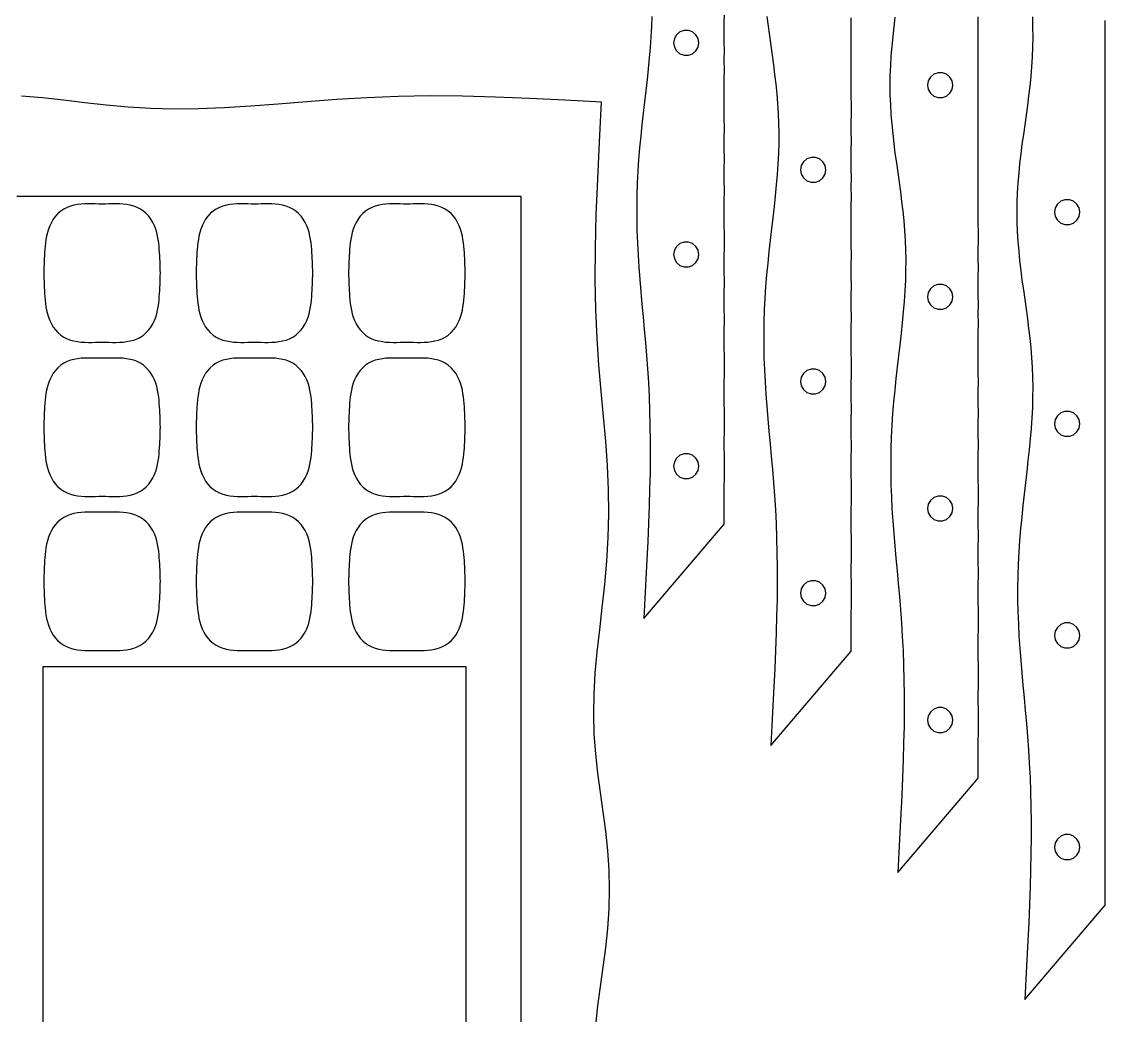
# Model space of a CAD drawing. Header units: metres. Extents: x 28 to 1492, y 12 to 1398.
# Drawn here: x 273 to 529, y 620.3 to 855 of the extents above; entities that cross this region are included whole.
import ezdxf

# ---------------------------------------------------------------- set-up
doc = ezdxf.new("R2010")
doc.units = ezdxf.units.M

msp = doc.modelspace()

# ---------------------------------------------------------------- linework, layer by layer
for points in [[(421.84, 856.26), (421.77, 853.85), (421.65, 851.4), (421.48, 848.93), (421.26, 846.42), (421.02, 843.88), (420.74, 841.31), (420.44, 838.7), (420.14, 836.06), (419.83, 833.39), (419.53, 830.69), (419.25, 827.97), (418.99, 825.22), (418.76, 822.46), (418.58, 819.67), (418.43, 816.88), (418.34, 814.06), (418.3, 811.24), (418.3, 808.41), (418.36, 805.57), (418.46, 802.72), (418.61, 799.86), (418.8, 796.98), (419.02, 794.09), (419.27, 791.18), (419.53, 788.24), (419.81, 785.28), (420.08, 782.27), (420.35, 779.22), (420.61, 776.12), (420.84, 772.96), (421.05, 769.73), (421.22, 766.42), (421.35, 763.04), (421.44, 759.56), (421.49, 755.98), (421.49, 752.3), (421.45, 748.52), (421.36, 744.62), (421.24, 740.6), (421.08, 736.47), (420.9, 732.22), (420.69, 727.84), (420.47, 723.35), (420.24, 718.74), (420, 714.01), (439, 736.31), (439, 740.27), (439, 744.15), (439.01, 747.94), (439.01, 751.64), (439, 755.26), (439.01, 758.8), (439.01, 762.26), (439, 765.66), (439, 768.99), (439.01, 772.25), (439.01, 775.45), (439, 778.6), (439, 781.68), (439.01, 784.71), (439, 787.69), (439, 790.62), (439.01, 793.51), (439, 796.34), (439, 799.14), (439.01, 801.89), (439.01, 804.6), (439, 807.27), (439, 809.91), (439, 812.51), (439.01, 815.07), (439, 817.61), (439, 820.11), (439.01, 822.58), (439, 825.02), (439, 827.44), (439.01, 829.83), (439, 832.2), (439, 834.54), (439, 836.86), (439, 839.16), (439, 841.43), (439.01, 843.69), (439, 845.93), (439.01, 848.15), (439, 850.35), (439, 852.53), (439, 854.7), (439.01, 856.86)], [(449.03, 856.21), (449.32, 853.93), (449.64, 851.65), (449.96, 849.37), (450.28, 847.1), (450.6, 844.82), (450.89, 842.54), (451.16, 840.26), (451.39, 837.97), (451.58, 835.66), (451.73, 833.34), (451.82, 831), (451.86, 828.64), (451.84, 826.26), (451.77, 823.85), (451.65, 821.4), (451.48, 818.93), (451.26, 816.42), (451.02, 813.88), (450.74, 811.31), (450.44, 808.7), (450.14, 806.06), (449.83, 803.39), (449.53, 800.69), (449.25, 797.97), (448.99, 795.22), (448.76, 792.46), (448.58, 789.67), (448.43, 786.88), (448.34, 784.06), (448.3, 781.24), (448.3, 778.41), (448.36, 775.57), (448.46, 772.72), (448.61, 769.86), (448.8, 766.98), (449.02, 764.09), (449.27, 761.18), (449.53, 758.24), (449.81, 755.28), (450.08, 752.27), (450.35, 749.22), (450.61, 746.12), (450.84, 742.96), (451.05, 739.73), (451.22, 736.42), (451.35, 733.04), (451.44, 729.56), (451.49, 725.98), (451.49, 722.3), (451.45, 718.52), (451.36, 714.62), (451.24, 710.6), (451.08, 706.47), (450.9, 702.22), (450.69, 697.84), (450.47, 693.35), (450.24, 688.74), (450, 684.01), (469, 706.31), (469, 710.27), (469, 714.15), (469.01, 717.94), (469.01, 721.64), (469, 725.26), (469.01, 728.8), (469.01, 732.26), (469, 735.66), (469, 738.99), (469.01, 742.25), (469.01, 745.45), (469, 748.6), (469, 751.68), (469.01, 754.71), (469, 757.69), (469, 760.62), (469.01, 763.51), (469, 766.34), (469, 769.14), (469.01, 771.89), (469.01, 774.6), (469, 777.27), (469, 779.91), (469, 782.51), (469.01, 785.07), (469, 787.61), (469, 790.11), (469.01, 792.58), (469, 795.02), (469, 797.44), (469.01, 799.83), (469, 802.2), (469, 804.54), (469, 806.86), (469, 809.16), (469, 811.43), (469.01, 813.69), (469, 815.93), (469.01, 818.15), (469, 820.35), (469, 822.53), (469, 824.7), (469.01, 826.86), (469, 829), (469, 831.13), (469.01, 833.24), (469.01, 835.35), (469, 837.44), (469, 839.53), (469, 841.6), (469, 843.67), (469, 845.72), (469, 847.77), (469, 849.81), (469, 851.85), (469, 853.88), (469, 855.91)], [(479.32, 856.07), (479.03, 853.79), (478.77, 851.5), (478.54, 849.2), (478.35, 846.91), (478.22, 844.6), (478.13, 842.3), (478.1, 840), (478.13, 837.7), (478.22, 835.4), (478.35, 833.09), (478.54, 830.8), (478.77, 828.5), (479.03, 826.21), (479.32, 823.93), (479.64, 821.65), (479.96, 819.37), (480.28, 817.1), (480.6, 814.82), (480.89, 812.54), (481.16, 810.26), (481.39, 807.97), (481.58, 805.66), (481.73, 803.34), (481.82, 801), (481.86, 798.64), (481.84, 796.26), (481.77, 793.85), (481.65, 791.4), (481.48, 788.93), (481.26, 786.42), (481.02, 783.88), (480.74, 781.31), (480.44, 778.7), (480.14, 776.06), (479.83, 773.39), (479.53, 770.69), (479.25, 767.97), (478.99, 765.22), (478.76, 762.46), (478.58, 759.67), (478.43, 756.88), (478.34, 754.06), (478.3, 751.24), (478.3, 748.41), (478.36, 745.57), (478.46, 742.72), (478.61, 739.86), (478.8, 736.98), (479.02, 734.09), (479.27, 731.18), (479.53, 728.24), (479.81, 725.28), (480.08, 722.27), (480.35, 719.22), (480.61, 716.12), (480.84, 712.96), (481.05, 709.73), (481.22, 706.42), (481.35, 703.04), (481.44, 699.56), (481.49, 695.98), (481.49, 692.3), (481.45, 688.52), (481.36, 684.62), (481.24, 680.6), (481.08, 676.47), (480.9, 672.22), (480.69, 667.84), (480.47, 663.35), (480.24, 658.74), (480, 654.01), (499, 676.31), (499, 680.27), (499, 684.15), (499.01, 687.94), (499.01, 691.64), (499, 695.26), (499.01, 698.8), (499.01, 702.26), (499, 705.66), (499, 708.99), (499.01, 712.25), (499.01, 715.45), (499, 718.6), (499, 721.68), (499.01, 724.71), (499, 727.69), (499, 730.62), (499.01, 733.51), (499, 736.34), (499, 739.14), (499.01, 741.89), (499.01, 744.6), (499, 747.27), (499, 749.91), (499, 752.51), (499.01, 755.07), (499, 757.61), (499, 760.11), (499.01, 762.58), (499, 765.02), (499, 767.44), (499.01, 769.83), (499, 772.2), (499, 774.54), (499, 776.86), (499, 779.16), (499, 781.43), (499.01, 783.69), (499, 785.93), (499.01, 788.15), (499, 790.35), (499, 792.53), (499, 794.7), (499.01, 796.86), (499, 799), (499, 801.13), (499.01, 803.24), (499.01, 805.35), (499, 807.44), (499, 809.53), (499, 811.6), (499, 813.67), (499, 815.72), (499, 817.77), (499, 819.81), (499, 821.85), (499, 823.88), (499, 825.91), (499, 827.93), (499, 829.95), (499, 831.96), (499, 833.98), (499, 835.99), (499, 838), (499, 840), (499, 842), (499, 844.01), (499, 846.02), (499, 848.04), (499, 850.05), (499, 852.07), (499, 854.09), (499, 856.12)], [(511.77, 856.15), (511.84, 853.74), (511.86, 851.36), (511.82, 849), (511.73, 846.66), (511.58, 844.34), (511.39, 842.03), (511.16, 839.74), (510.89, 837.46), (510.6, 835.18), (510.28, 832.9), (509.96, 830.63), (509.64, 828.35), (509.32, 826.07), (509.03, 823.79), (508.77, 821.5), (508.54, 819.2), (508.35, 816.91), (508.22, 814.6), (508.13, 812.3), (508.1, 810), (508.13, 807.7), (508.22, 805.4), (508.35, 803.09), (508.54, 800.8), (508.77, 798.5), (509.03, 796.21), (509.32, 793.93), (509.64, 791.65), (509.96, 789.37), (510.28, 787.1), (510.6, 784.82), (510.89, 782.54), (511.16, 780.26), (511.39, 777.97), (511.58, 775.66), (511.73, 773.34), (511.82, 771), (511.86, 768.64), (511.84, 766.26), (511.77, 763.85), (511.65, 761.4), (511.48, 758.93), (511.26, 756.42), (511.02, 753.88), (510.74, 751.31), (510.44, 748.7), (510.14, 746.06), (509.83, 743.39), (509.53, 740.69), (509.25, 737.97), (508.99, 735.22), (508.76, 732.46), (508.58, 729.67), (508.43, 726.88), (508.34, 724.06), (508.3, 721.24), (508.3, 718.41), (508.36, 715.57), (508.46, 712.72), (508.61, 709.86), (508.8, 706.98), (509.02, 704.09), (509.27, 701.18), (509.53, 698.24), (509.81, 695.28), (510.08, 692.27), (510.35, 689.22), (510.61, 686.12), (510.84, 682.96), (511.05, 679.73), (511.22, 676.42), (511.35, 673.04), (511.44, 669.56), (511.49, 665.98), (511.49, 662.3), (511.45, 658.52), (511.36, 654.62), (511.24, 650.6), (511.08, 646.47), (510.9, 642.22), (510.69, 637.84), (510.47, 633.35), (510.24, 628.74), (510, 624.01), (529, 646.31), (529, 650.27), (529, 654.15), (529.01, 657.94), (529.01, 661.64), (529, 665.26), (529.01, 668.8), (529.01, 672.26), (529, 675.66), (529, 678.99), (529.01, 682.25), (529.01, 685.45), (529, 688.6), (529, 691.68), (529.01, 694.71), (529, 697.69), (529, 700.62), (529.01, 703.51), (529, 706.34), (529, 709.14), (529.01, 711.89), (529.01, 714.6), (529, 717.27), (529, 719.91), (529, 722.51), (529.01, 725.07), (529, 727.61), (529, 730.11), (529.01, 732.58), (529, 735.02), (529, 737.44), (529.01, 739.83), (529, 742.2), (529, 744.54), (529, 746.86), (529, 749.16), (529, 751.43), (529.01, 753.69), (529, 755.93), (529.01, 758.15), (529, 760.35), (529, 762.53), (529, 764.7), (529.01, 766.86), (529, 769), (529, 771.13), (529.01, 773.24), (529.01, 775.35), (529, 777.44), (529, 779.53), (529, 781.6), (529, 783.67), (529, 785.72), (529, 787.77), (529, 789.81), (529, 791.85), (529, 793.88), (529, 795.91), (529, 797.93), (529, 799.95), (529, 801.96), (529, 803.98), (529, 805.99), (529, 808), (529, 810), (529, 812), (529, 814.01), (529, 816.02), (529, 818.04), (529, 820.05), (529, 822.07), (529, 824.09), (529, 826.12), (529, 828.15), (529, 830.19), (529, 832.23), (529, 834.28), (529, 836.33), (529, 838.4), (529.01, 840.47), (529, 842.56), (529, 844.65), (529, 846.76), (529.01, 848.87), (529, 851), (529, 853.14), (529, 855.3)], [(433, 850), (432.81, 851.02), (432.29, 851.92), (431.5, 852.59), (430.52, 852.95), (429.48, 852.95), (428.51, 852.59), (427.71, 851.92), (427.19, 851.02), (427, 850), (427.19, 848.98), (427.71, 848.08), (428.5, 847.41), (429.48, 847.05), (430.52, 847.05), (431.5, 847.41), (432.29, 848.08), (432.81, 848.98), (433, 850)], [(493, 840), (492.81, 841.02), (492.29, 841.92), (491.5, 842.59), (490.52, 842.95), (489.48, 842.95), (488.51, 842.59), (487.71, 841.92), (487.19, 841.02), (487, 840), (487.19, 838.98), (487.71, 838.08), (488.5, 837.41), (489.48, 837.05), (490.52, 837.05), (491.5, 837.41), (492.29, 838.08), (492.81, 838.98), (493, 840)], [(411.9, 650), (411.78, 654.6), (411.46, 659.2), (410.97, 663.79), (410.36, 668.35), (409.72, 672.9), (409.11, 677.46), (408.61, 682.03), (408.27, 686.66), (408.14, 691.36), (408.23, 696.15), (408.52, 701.07), (408.98, 706.12), (409.56, 711.3), (410.17, 716.61), (410.75, 722.03), (411.24, 727.54), (411.57, 733.12), (411.7, 738.76), (411.64, 744.43), (411.39, 750.14), (410.98, 755.91), (410.47, 761.76), (409.92, 767.73), (409.39, 773.88), (408.95, 780.27), (408.65, 786.96), (408.51, 794.02), (408.55, 801.48), (408.76, 809.4), (409.1, 817.78), (409.53, 826.65), (410, 836), (401.33, 836.45), (393.01, 836.87), (384.95, 837.2), (377.11, 837.41), (369.43, 837.45), (361.91, 837.31), (354.54, 837.02), (347.35, 836.59), (340.36, 836.07), (333.59, 835.53), (327.07, 835.03), (320.81, 834.63), (314.8, 834.38), (309.05, 834.32), (303.52, 834.46), (298.18, 834.78), (292.99, 835.25), (287.92, 835.82), (282.91, 836.42), (277.94, 836.98), (272.98, 837.43)], [(463, 820), (462.81, 821.02), (462.29, 821.92), (461.5, 822.59), (460.52, 822.95), (459.48, 822.95), (458.51, 822.59), (457.71, 821.92), (457.19, 821.02), (457, 820), (457.19, 818.98), (457.71, 818.08), (458.5, 817.41), (459.48, 817.05), (460.52, 817.05), (461.5, 817.41), (462.29, 818.08), (462.81, 818.98), (463, 820)], [(391, 650), (391, 654.01), (391, 658.04), (391, 662.07), (391, 666.12), (391, 670.19), (391, 674.28), (391, 678.4), (391, 682.56), (391, 686.76), (391, 691), (391, 695.3), (390.99, 699.65), (391, 704.07), (391, 708.57), (391, 713.14), (391, 717.8), (391, 722.56), (391, 727.42), (391, 732.39), (391, 737.49), (391, 742.73), (391, 748.11), (391, 753.66), (391, 759.38), (391, 765.29), (391, 771.4), (391, 777.75), (391, 784.34), (391, 791.2), (391, 798.36), (391, 805.85), (391, 813.7), (382.8, 813.7), (374.98, 813.69), (367.5, 813.7), (360.33, 813.69), (353.44, 813.7), (346.82, 813.69), (340.43, 813.69), (334.25, 813.7), (328.28, 813.7), (322.49, 813.69), (316.87, 813.69), (311.4, 813.69), (306.07, 813.7), (300.87, 813.7), (295.79, 813.69), (290.83, 813.69), (285.96, 813.69), (281.18, 813.69), (276.49, 813.69), (271.87, 813.69)], [(305.76, 795.6), (305.75, 796.27), (305.74, 796.95), (305.72, 797.63), (305.69, 798.32), (305.66, 799.02), (305.62, 799.73), (305.58, 800.45), (305.52, 801.2), (305.46, 801.96), (305.37, 802.74), (305.26, 803.54), (305.11, 804.36), (304.92, 805.18), (304.67, 806), (304.36, 806.8), (303.99, 807.59), (303.54, 808.33), (303.02, 809.03), (302.43, 809.66), (301.77, 810.22), (301.05, 810.7), (300.28, 811.09), (299.47, 811.4), (298.64, 811.63), (297.79, 811.79), (296.94, 811.89), (296.09, 811.94), (295.25, 811.95), (294.42, 811.95), (293.6, 811.93), (292.8, 811.92), (292, 811.92), (291.2, 811.92), (290.4, 811.93), (289.58, 811.95), (288.75, 811.95), (287.91, 811.94), (287.06, 811.89), (286.21, 811.79), (285.36, 811.63), (284.53, 811.4), (283.72, 811.09), (282.95, 810.7), (282.23, 810.22), (281.57, 809.66), (280.98, 809.03), (280.46, 808.33), (280.01, 807.59), (279.64, 806.8), (279.33, 806), (279.08, 805.18), (278.89, 804.36), (278.74, 803.54), (278.63, 802.74), (278.54, 801.96), (278.48, 801.2), (278.42, 800.45), (278.38, 799.73), (278.34, 799.02), (278.31, 798.32), (278.28, 797.63), (278.26, 796.95), (278.25, 796.27), (278.24, 795.6), (278.25, 794.93), (278.26, 794.25), (278.28, 793.57), (278.31, 792.88), (278.34, 792.18), (278.38, 791.47), (278.42, 790.75), (278.48, 790), (278.54, 789.24), (278.63, 788.46), (278.74, 787.66), (278.89, 786.84), (279.08, 786.02), (279.33, 785.2), (279.64, 784.4), (280.01, 783.61), (280.46, 782.87), (280.98, 782.17), (281.57, 781.54), (282.23, 780.98), (282.95, 780.5), (283.72, 780.11), (284.53, 779.8), (285.36, 779.57), (286.21, 779.41), (287.06, 779.31), (287.91, 779.26), (288.75, 779.25), (289.58, 779.25), (290.4, 779.27), (291.2, 779.28), (292, 779.28), (292.8, 779.28), (293.6, 779.27), (294.42, 779.25), (295.25, 779.25), (296.09, 779.26), (296.94, 779.31), (297.79, 779.41), (298.64, 779.57), (299.47, 779.8), (300.28, 780.11), (301.05, 780.5), (301.77, 780.98), (302.43, 781.54), (303.02, 782.17), (303.54, 782.87), (303.99, 783.61), (304.36, 784.4), (304.67, 785.2), (304.92, 786.02), (305.11, 786.84), (305.26, 787.66), (305.37, 788.46), (305.46, 789.24), (305.52, 790), (305.58, 790.75), (305.62, 791.47), (305.66, 792.18), (305.69, 792.88), (305.72, 793.57), (305.74, 794.25), (305.75, 794.93), (305.76, 795.6)], [(341.76, 795.6), (341.75, 796.27), (341.74, 796.95), (341.72, 797.63), (341.69, 798.32), (341.66, 799.02), (341.62, 799.73), (341.58, 800.45), (341.52, 801.2), (341.46, 801.96), (341.37, 802.74), (341.26, 803.54), (341.11, 804.36), (340.92, 805.18), (340.67, 806), (340.36, 806.8), (339.99, 807.59), (339.54, 808.33), (339.02, 809.03), (338.43, 809.66), (337.77, 810.22), (337.05, 810.7), (336.28, 811.09), (335.47, 811.4), (334.64, 811.63), (333.79, 811.79), (332.94, 811.89), (332.09, 811.94), (331.25, 811.95), (330.42, 811.95), (329.6, 811.93), (328.8, 811.92), (328, 811.92), (327.2, 811.92), (326.4, 811.93), (325.58, 811.95), (324.75, 811.95), (323.91, 811.94), (323.06, 811.89), (322.21, 811.79), (321.36, 811.63), (320.53, 811.4), (319.72, 811.09), (318.95, 810.7), (318.23, 810.22), (317.57, 809.66), (316.98, 809.03), (316.46, 808.33), (316.01, 807.59), (315.64, 806.8), (315.33, 806), (315.08, 805.18), (314.89, 804.36), (314.74, 803.54), (314.63, 802.74), (314.54, 801.96), (314.48, 801.2), (314.42, 800.45), (314.38, 799.73), (314.34, 799.02), (314.31, 798.32), (314.28, 797.63), (314.26, 796.95), (314.25, 796.27), (314.24, 795.6), (314.25, 794.93), (314.26, 794.25), (314.28, 793.57), (314.31, 792.88), (314.34, 792.18), (314.38, 791.47), (314.42, 790.75), (314.48, 790), (314.54, 789.24), (314.63, 788.46), (314.74, 787.66), (314.89, 786.84), (315.08, 786.02), (315.33, 785.2), (315.64, 784.4), (316.01, 783.61), (316.46, 782.87), (316.98, 782.17), (317.57, 781.54), (318.23, 780.98), (318.95, 780.5), (319.72, 780.11), (320.53, 779.8), (321.36, 779.57), (322.21, 779.41), (323.06, 779.31), (323.91, 779.26), (324.75, 779.25), (325.58, 779.25), (326.4, 779.27), (327.2, 779.28), (328, 779.28), (328.8, 779.28), (329.6, 779.27), (330.42, 779.25), (331.25, 779.25), (332.09, 779.26), (332.94, 779.31), (333.79, 779.41), (334.64, 779.57), (335.47, 779.8), (336.28, 780.11), (337.05, 780.5), (337.77, 780.98), (338.43, 781.54), (339.02, 782.17), (339.54, 782.87), (339.99, 783.61), (340.36, 784.4), (340.67, 785.2), (340.92, 786.02), (341.11, 786.84), (341.26, 787.66), (341.37, 788.46), (341.46, 789.24), (341.52, 790), (341.58, 790.75), (341.62, 791.47), (341.66, 792.18), (341.69, 792.88), (341.72, 793.57), (341.74, 794.25), (341.75, 794.93), (341.76, 795.6)], [(377.76, 795.6), (377.75, 796.27), (377.74, 796.95), (377.72, 797.63), (377.69, 798.32), (377.66, 799.02), (377.62, 799.73), (377.58, 800.45), (377.52, 801.2), (377.46, 801.96), (377.37, 802.74), (377.26, 803.54), (377.11, 804.36), (376.92, 805.18), (376.67, 806), (376.36, 806.8), (375.99, 807.59), (375.54, 808.33), (375.02, 809.03), (374.43, 809.66), (373.77, 810.22), (373.05, 810.7), (372.28, 811.09), (371.47, 811.4), (370.64, 811.63), (369.79, 811.79), (368.94, 811.89), (368.09, 811.94), (367.25, 811.95), (366.42, 811.95), (365.6, 811.93), (364.8, 811.92), (364, 811.92), (363.2, 811.92), (362.4, 811.93), (361.58, 811.95), (360.75, 811.95), (359.91, 811.94), (359.06, 811.89), (358.21, 811.79), (357.36, 811.63), (356.53, 811.4), (355.72, 811.09), (354.95, 810.7), (354.23, 810.22), (353.57, 809.66), (352.98, 809.03), (352.46, 808.33), (352.01, 807.59), (351.64, 806.8), (351.33, 806), (351.08, 805.18), (350.89, 804.36), (350.74, 803.54), (350.63, 802.74), (350.54, 801.96), (350.48, 801.2), (350.42, 800.45), (350.38, 799.73), (350.34, 799.02), (350.31, 798.32), (350.28, 797.63), (350.26, 796.95), (350.25, 796.27), (350.24, 795.6), (350.25, 794.93), (350.26, 794.25), (350.28, 793.57), (350.31, 792.88), (350.34, 792.18), (350.38, 791.47), (350.42, 790.75), (350.48, 790), (350.54, 789.24), (350.63, 788.46), (350.74, 787.66), (350.89, 786.84), (351.08, 786.02), (351.33, 785.2), (351.64, 784.4), (352.01, 783.61), (352.46, 782.87), (352.98, 782.17), (353.57, 781.54), (354.23, 780.98), (354.95, 780.5), (355.72, 780.11), (356.53, 779.8), (357.36, 779.57), (358.21, 779.41), (359.06, 779.31), (359.91, 779.26), (360.75, 779.25), (361.58, 779.25), (362.4, 779.27), (363.2, 779.28), (364, 779.28), (364.8, 779.28), (365.6, 779.27), (366.42, 779.25), (367.25, 779.25), (368.09, 779.26), (368.94, 779.31), (369.79, 779.41), (370.64, 779.57), (371.47, 779.8), (372.28, 780.11), (373.05, 780.5), (373.77, 780.98), (374.43, 781.54), (375.02, 782.17), (375.54, 782.87), (375.99, 783.61), (376.36, 784.4), (376.67, 785.2), (376.92, 786.02), (377.11, 786.84), (377.26, 787.66), (377.37, 788.46), (377.46, 789.24), (377.52, 790), (377.58, 790.75), (377.62, 791.47), (377.66, 792.18), (377.69, 792.88), (377.72, 793.57), (377.74, 794.25), (377.75, 794.93), (377.76, 795.6)], [(523, 810), (522.81, 811.02), (522.29, 811.92), (521.5, 812.59), (520.52, 812.95), (519.48, 812.95), (518.51, 812.59), (517.71, 811.92), (517.19, 811.02), (517, 810), (517.19, 808.98), (517.71, 808.08), (518.5, 807.41), (519.48, 807.05), (520.52, 807.05), (521.5, 807.41), (522.29, 808.08), (522.81, 808.98), (523, 810)], [(433, 800), (432.81, 801.02), (432.29, 801.92), (431.5, 802.59), (430.52, 802.95), (429.48, 802.95), (428.51, 802.59), (427.71, 801.92), (427.19, 801.02), (427, 800), (427.19, 798.98), (427.71, 798.08), (428.5, 797.41), (429.48, 797.05), (430.52, 797.05), (431.5, 797.41), (432.29, 798.08), (432.81, 798.98), (433, 800)], [(493, 790), (492.81, 791.02), (492.29, 791.92), (491.5, 792.59), (490.52, 792.95), (489.48, 792.95), (488.51, 792.59), (487.71, 791.92), (487.19, 791.02), (487, 790), (487.19, 788.98), (487.71, 788.08), (488.5, 787.41), (489.48, 787.05), (490.52, 787.05), (491.5, 787.41), (492.29, 788.08), (492.81, 788.98), (493, 790)], [(305.76, 759.2), (305.75, 759.87), (305.74, 760.55), (305.72, 761.23), (305.69, 761.92), (305.66, 762.62), (305.62, 763.33), (305.58, 764.05), (305.52, 764.8), (305.46, 765.56), (305.37, 766.34), (305.26, 767.14), (305.11, 767.96), (304.92, 768.78), (304.67, 769.6), (304.36, 770.4), (303.99, 771.19), (303.54, 771.93), (303.02, 772.63), (302.43, 773.26), (301.77, 773.82), (301.05, 774.3), (300.28, 774.69), (299.47, 775), (298.64, 775.23), (297.79, 775.39), (296.94, 775.49), (296.09, 775.54), (295.25, 775.55), (294.42, 775.55), (293.6, 775.53), (292.8, 775.52), (292, 775.52), (291.2, 775.52), (290.4, 775.53), (289.58, 775.55), (288.75, 775.55), (287.91, 775.54), (287.06, 775.49), (286.21, 775.39), (285.36, 775.23), (284.53, 775), (283.72, 774.69), (282.95, 774.3), (282.23, 773.82), (281.57, 773.26), (280.98, 772.63), (280.46, 771.93), (280.01, 771.19), (279.64, 770.4), (279.33, 769.6), (279.08, 768.78), (278.89, 767.96), (278.74, 767.14), (278.63, 766.34), (278.54, 765.56), (278.48, 764.8), (278.42, 764.05), (278.38, 763.33), (278.34, 762.62), (278.31, 761.92), (278.28, 761.23), (278.26, 760.55), (278.25, 759.87), (278.24, 759.2), (278.25, 758.53), (278.26, 757.85), (278.28, 757.17), (278.31, 756.48), (278.34, 755.78), (278.38, 755.07), (278.42, 754.35), (278.48, 753.6), (278.54, 752.84), (278.63, 752.06), (278.74, 751.26), (278.89, 750.44), (279.08, 749.62), (279.33, 748.8), (279.64, 748), (280.01, 747.21), (280.46, 746.47), (280.98, 745.77), (281.57, 745.14), (282.23, 744.58), (282.95, 744.1), (283.72, 743.71), (284.53, 743.4), (285.36, 743.17), (286.21, 743.01), (287.06, 742.91), (287.91, 742.86), (288.75, 742.85), (289.58, 742.85), (290.4, 742.87), (291.2, 742.88), (292, 742.88), (292.8, 742.88), (293.6, 742.87), (294.42, 742.85), (295.25, 742.85), (296.09, 742.86), (296.94, 742.91), (297.79, 743.01), (298.64, 743.17), (299.47, 743.4), (300.28, 743.71), (301.05, 744.1), (301.77, 744.58), (302.43, 745.14), (303.02, 745.77), (303.54, 746.47), (303.99, 747.21), (304.36, 748), (304.67, 748.8), (304.92, 749.62), (305.11, 750.44), (305.26, 751.26), (305.37, 752.06), (305.46, 752.84), (305.52, 753.6), (305.58, 754.35), (305.62, 755.07), (305.66, 755.78), (305.69, 756.48), (305.72, 757.17), (305.74, 757.85), (305.75, 758.53), (305.76, 759.2)], [(341.76, 759.2), (341.75, 759.87), (341.74, 760.55), (341.72, 761.23), (341.69, 761.92), (341.66, 762.62), (341.62, 763.33), (341.58, 764.05), (341.52, 764.8), (341.46, 765.56), (341.37, 766.34), (341.26, 767.14), (341.11, 767.96), (340.92, 768.78), (340.67, 769.6), (340.36, 770.4), (339.99, 771.19), (339.54, 771.93), (339.02, 772.63), (338.43, 773.26), (337.77, 773.82), (337.05, 774.3), (336.28, 774.69), (335.47, 775), (334.64, 775.23), (333.79, 775.39), (332.94, 775.49), (332.09, 775.54), (331.25, 775.55), (330.42, 775.55), (329.6, 775.53), (328.8, 775.52), (328, 775.52), (327.2, 775.52), (326.4, 775.53), (325.58, 775.55), (324.75, 775.55), (323.91, 775.54), (323.06, 775.49), (322.21, 775.39), (321.36, 775.23), (320.53, 775), (319.72, 774.69), (318.95, 774.3), (318.23, 773.82), (317.57, 773.26), (316.98, 772.63), (316.46, 771.93), (316.01, 771.19), (315.64, 770.4), (315.33, 769.6), (315.08, 768.78), (314.89, 767.96), (314.74, 767.14), (314.63, 766.34), (314.54, 765.56), (314.48, 764.8), (314.42, 764.05), (314.38, 763.33), (314.34, 762.62), (314.31, 761.92), (314.28, 761.23), (314.26, 760.55), (314.25, 759.87), (314.24, 759.2), (314.25, 758.53), (314.26, 757.85), (314.28, 757.17), (314.31, 756.48), (314.34, 755.78), (314.38, 755.07), (314.42, 754.35), (314.48, 753.6), (314.54, 752.84), (314.63, 752.06), (314.74, 751.26), (314.89, 750.44), (315.08, 749.62), (315.33, 748.8), (315.64, 748), (316.01, 747.21), (316.46, 746.47), (316.98, 745.77), (317.57, 745.14), (318.23, 744.58), (318.95, 744.1), (319.72, 743.71), (320.53, 743.4), (321.36, 743.17), (322.21, 743.01), (323.06, 742.91), (323.91, 742.86), (324.75, 742.85), (325.58, 742.85), (326.4, 742.87), (327.2, 742.88), (328, 742.88), (328.8, 742.88), (329.6, 742.87), (330.42, 742.85), (331.25, 742.85), (332.09, 742.86), (332.94, 742.91), (333.79, 743.01), (334.64, 743.17), (335.47, 743.4), (336.28, 743.71), (337.05, 744.1), (337.77, 744.58), (338.43, 745.14), (339.02, 745.77), (339.54, 746.47), (339.99, 747.21), (340.36, 748), (340.67, 748.8), (340.92, 749.62), (341.11, 750.44), (341.26, 751.26), (341.37, 752.06), (341.46, 752.84), (341.52, 753.6), (341.58, 754.35), (341.62, 755.07), (341.66, 755.78), (341.69, 756.48), (341.72, 757.17), (341.74, 757.85), (341.75, 758.53), (341.76, 759.2)], [(377.76, 759.2), (377.75, 759.87), (377.74, 760.55), (377.72, 761.23), (377.69, 761.92), (377.66, 762.62), (377.62, 763.33), (377.58, 764.05), (377.52, 764.8), (377.46, 765.56), (377.37, 766.34), (377.26, 767.14), (377.11, 767.96), (376.92, 768.78), (376.67, 769.6), (376.36, 770.4), (375.99, 771.19), (375.54, 771.93), (375.02, 772.63), (374.43, 773.26), (373.77, 773.82), (373.05, 774.3), (372.28, 774.69), (371.47, 775), (370.64, 775.23), (369.79, 775.39), (368.94, 775.49), (368.09, 775.54), (367.25, 775.55), (366.42, 775.55), (365.6, 775.53), (364.8, 775.52), (364, 775.52), (363.2, 775.52), (362.4, 775.53), (361.58, 775.55), (360.75, 775.55), (359.91, 775.54), (359.06, 775.49), (358.21, 775.39), (357.36, 775.23), (356.53, 775), (355.72, 774.69), (354.95, 774.3), (354.23, 773.82), (353.57, 773.26), (352.98, 772.63), (352.46, 771.93), (352.01, 771.19), (351.64, 770.4), (351.33, 769.6), (351.08, 768.78), (350.89, 767.96), (350.74, 767.14), (350.63, 766.34), (350.54, 765.56), (350.48, 764.8), (350.42, 764.05), (350.38, 763.33), (350.34, 762.62), (350.31, 761.92), (350.28, 761.23), (350.26, 760.55), (350.25, 759.87), (350.24, 759.2), (350.25, 758.53), (350.26, 757.85), (350.28, 757.17), (350.31, 756.48), (350.34, 755.78), (350.38, 755.07), (350.42, 754.35), (350.48, 753.6), (350.54, 752.84), (350.63, 752.06), (350.74, 751.26), (350.89, 750.44), (351.08, 749.62), (351.33, 748.8), (351.64, 748), (352.01, 747.21), (352.46, 746.47), (352.98, 745.77), (353.57, 745.14), (354.23, 744.58), (354.95, 744.1), (355.72, 743.71), (356.53, 743.4), (357.36, 743.17), (358.21, 743.01), (359.06, 742.91), (359.91, 742.86), (360.75, 742.85), (361.58, 742.85), (362.4, 742.87), (363.2, 742.88), (364, 742.88), (364.8, 742.88), (365.6, 742.87), (366.42, 742.85), (367.25, 742.85), (368.09, 742.86), (368.94, 742.91), (369.79, 743.01), (370.64, 743.17), (371.47, 743.4), (372.28, 743.71), (373.05, 744.1), (373.77, 744.58), (374.43, 745.14), (375.02, 745.77), (375.54, 746.47), (375.99, 747.21), (376.36, 748), (376.67, 748.8), (376.92, 749.62), (377.11, 750.44), (377.26, 751.26), (377.37, 752.06), (377.46, 752.84), (377.52, 753.6), (377.58, 754.35), (377.62, 755.07), (377.66, 755.78), (377.69, 756.48), (377.72, 757.17), (377.74, 757.85), (377.75, 758.53), (377.76, 759.2)], [(463, 770), (462.81, 771.02), (462.29, 771.92), (461.5, 772.59), (460.52, 772.95), (459.48, 772.95), (458.51, 772.59), (457.71, 771.92), (457.19, 771.02), (457, 770), (457.19, 768.98), (457.71, 768.08), (458.5, 767.41), (459.48, 767.05), (460.52, 767.05), (461.5, 767.41), (462.29, 768.08), (462.81, 768.98), (463, 770)], [(523, 760), (522.81, 761.02), (522.29, 761.92), (521.5, 762.59), (520.52, 762.95), (519.48, 762.95), (518.51, 762.59), (517.71, 761.92), (517.19, 761.02), (517, 760), (517.19, 758.98), (517.71, 758.08), (518.5, 757.41), (519.48, 757.05), (520.52, 757.05), (521.5, 757.41), (522.29, 758.08), (522.81, 758.98), (523, 760)], [(433, 750), (432.81, 751.02), (432.29, 751.92), (431.5, 752.59), (430.52, 752.95), (429.48, 752.95), (428.51, 752.59), (427.71, 751.92), (427.19, 751.02), (427, 750), (427.19, 748.98), (427.71, 748.08), (428.5, 747.41), (429.48, 747.05), (430.52, 747.05), (431.5, 747.41), (432.29, 748.08), (432.81, 748.98), (433, 750)], [(493, 740), (492.81, 741.02), (492.29, 741.92), (491.5, 742.59), (490.52, 742.95), (489.48, 742.95), (488.51, 742.59), (487.71, 741.92), (487.19, 741.02), (487, 740), (487.19, 738.98), (487.71, 738.08), (488.5, 737.41), (489.48, 737.05), (490.52, 737.05), (491.5, 737.41), (492.29, 738.08), (492.81, 738.98), (493, 740)], [(305.76, 722.8), (305.75, 723.47), (305.74, 724.15), (305.72, 724.83), (305.69, 725.52), (305.66, 726.22), (305.62, 726.93), (305.58, 727.65), (305.52, 728.4), (305.46, 729.16), (305.37, 729.94), (305.26, 730.74), (305.11, 731.56), (304.92, 732.38), (304.67, 733.2), (304.36, 734), (303.99, 734.79), (303.54, 735.53), (303.02, 736.23), (302.43, 736.86), (301.77, 737.42), (301.05, 737.9), (300.28, 738.29), (299.47, 738.6), (298.64, 738.83), (297.79, 738.99), (296.94, 739.09), (296.09, 739.14), (295.25, 739.15), (294.42, 739.15), (293.6, 739.13), (292.8, 739.12), (292, 739.12), (291.2, 739.12), (290.4, 739.13), (289.58, 739.15), (288.75, 739.15), (287.91, 739.14), (287.06, 739.09), (286.21, 738.99), (285.36, 738.83), (284.53, 738.6), (283.72, 738.29), (282.95, 737.9), (282.23, 737.42), (281.57, 736.86), (280.98, 736.23), (280.46, 735.53), (280.01, 734.79), (279.64, 734), (279.33, 733.2), (279.08, 732.38), (278.89, 731.56), (278.74, 730.74), (278.63, 729.94), (278.54, 729.16), (278.48, 728.4), (278.42, 727.65), (278.38, 726.93), (278.34, 726.22), (278.31, 725.52), (278.28, 724.83), (278.26, 724.15), (278.25, 723.47), (278.24, 722.8), (278.25, 722.13), (278.26, 721.45), (278.28, 720.77), (278.31, 720.08), (278.34, 719.38), (278.38, 718.67), (278.42, 717.95), (278.48, 717.2), (278.54, 716.44), (278.63, 715.66), (278.74, 714.86), (278.89, 714.04), (279.08, 713.22), (279.33, 712.4), (279.64, 711.6), (280.01, 710.81), (280.46, 710.07), (280.98, 709.37), (281.57, 708.74), (282.23, 708.18), (282.95, 707.7), (283.72, 707.31), (284.53, 707), (285.36, 706.77), (286.21, 706.61), (287.06, 706.51), (287.91, 706.46), (288.75, 706.45), (289.58, 706.45), (290.4, 706.47), (291.2, 706.48), (292, 706.48), (292.8, 706.48), (293.6, 706.47), (294.42, 706.45), (295.25, 706.45), (296.09, 706.46), (296.94, 706.51), (297.79, 706.61), (298.64, 706.77), (299.47, 707), (300.28, 707.31), (301.05, 707.7), (301.77, 708.18), (302.43, 708.74), (303.02, 709.37), (303.54, 710.07), (303.99, 710.81), (304.36, 711.6), (304.67, 712.4), (304.92, 713.22), (305.11, 714.04), (305.26, 714.86), (305.37, 715.66), (305.46, 716.44), (305.52, 717.2), (305.58, 717.95), (305.62, 718.67), (305.66, 719.38), (305.69, 720.08), (305.72, 720.77), (305.74, 721.45), (305.75, 722.13), (305.76, 722.8)], [(341.76, 722.8), (341.75, 723.47), (341.74, 724.15), (341.72, 724.83), (341.69, 725.52), (341.66, 726.22), (341.62, 726.93), (341.58, 727.65), (341.52, 728.4), (341.46, 729.16), (341.37, 729.94), (341.26, 730.74), (341.11, 731.56), (340.92, 732.38), (340.67, 733.2), (340.36, 734), (339.99, 734.79), (339.54, 735.53), (339.02, 736.23), (338.43, 736.86), (337.77, 737.42), (337.05, 737.9), (336.28, 738.29), (335.47, 738.6), (334.64, 738.83), (333.79, 738.99), (332.94, 739.09), (332.09, 739.14), (331.25, 739.15), (330.42, 739.15), (329.6, 739.13), (328.8, 739.12), (328, 739.12), (327.2, 739.12), (326.4, 739.13), (325.58, 739.15), (324.75, 739.15), (323.91, 739.14), (323.06, 739.09), (322.21, 738.99), (321.36, 738.83), (320.53, 738.6), (319.72, 738.29), (318.95, 737.9), (318.23, 737.42), (317.57, 736.86), (316.98, 736.23), (316.46, 735.53), (316.01, 734.79), (315.64, 734), (315.33, 733.2), (315.08, 732.38), (314.89, 731.56), (314.74, 730.74), (314.63, 729.94), (314.54, 729.16), (314.48, 728.4), (314.42, 727.65), (314.38, 726.93), (314.34, 726.22), (314.31, 725.52), (314.28, 724.83), (314.26, 724.15), (314.25, 723.47), (314.24, 722.8), (314.25, 722.13), (314.26, 721.45), (314.28, 720.77), (314.31, 720.08), (314.34, 719.38), (314.38, 718.67), (314.42, 717.95), (314.48, 717.2), (314.54, 716.44), (314.63, 715.66), (314.74, 714.86), (314.89, 714.04), (315.08, 713.22), (315.33, 712.4), (315.64, 711.6), (316.01, 710.81), (316.46, 710.07), (316.98, 709.37), (317.57, 708.74), (318.23, 708.18), (318.95, 707.7), (319.72, 707.31), (320.53, 707), (321.36, 706.77), (322.21, 706.61), (323.06, 706.51), (323.91, 706.46), (324.75, 706.45), (325.58, 706.45), (326.4, 706.47), (327.2, 706.48), (328, 706.48), (328.8, 706.48), (329.6, 706.47), (330.42, 706.45), (331.25, 706.45), (332.09, 706.46), (332.94, 706.51), (333.79, 706.61), (334.64, 706.77), (335.47, 707), (336.28, 707.31), (337.05, 707.7), (337.77, 708.18), (338.43, 708.74), (339.02, 709.37), (339.54, 710.07), (339.99, 710.81), (340.36, 711.6), (340.67, 712.4), (340.92, 713.22), (341.11, 714.04), (341.26, 714.86), (341.37, 715.66), (341.46, 716.44), (341.52, 717.2), (341.58, 717.95), (341.62, 718.67), (341.66, 719.38), (341.69, 720.08), (341.72, 720.77), (341.74, 721.45), (341.75, 722.13), (341.76, 722.8)], [(377.76, 722.8), (377.75, 723.47), (377.74, 724.15), (377.72, 724.83), (377.69, 725.52), (377.66, 726.22), (377.62, 726.93), (377.58, 727.65), (377.52, 728.4), (377.46, 729.16), (377.37, 729.94), (377.26, 730.74), (377.11, 731.56), (376.92, 732.38), (376.67, 733.2), (376.36, 734), (375.99, 734.79), (375.54, 735.53), (375.02, 736.23), (374.43, 736.86), (373.77, 737.42), (373.05, 737.9), (372.28, 738.29), (371.47, 738.6), (370.64, 738.83), (369.79, 738.99), (368.94, 739.09), (368.09, 739.14), (367.25, 739.15), (366.42, 739.15), (365.6, 739.13), (364.8, 739.12), (364, 739.12), (363.2, 739.12), (362.4, 739.13), (361.58, 739.15), (360.75, 739.15), (359.91, 739.14), (359.06, 739.09), (358.21, 738.99), (357.36, 738.83), (356.53, 738.6), (355.72, 738.29), (354.95, 737.9), (354.23, 737.42), (353.57, 736.86), (352.98, 736.23), (352.46, 735.53), (352.01, 734.79), (351.64, 734), (351.33, 733.2), (351.08, 732.38), (350.89, 731.56), (350.74, 730.74), (350.63, 729.94), (350.54, 729.16), (350.48, 728.4), (350.42, 727.65), (350.38, 726.93), (350.34, 726.22), (350.31, 725.52), (350.28, 724.83), (350.26, 724.15), (350.25, 723.47), (350.24, 722.8), (350.25, 722.13), (350.26, 721.45), (350.28, 720.77), (350.31, 720.08), (350.34, 719.38), (350.38, 718.67), (350.42, 717.95), (350.48, 717.2), (350.54, 716.44), (350.63, 715.66), (350.74, 714.86), (350.89, 714.04), (351.08, 713.22), (351.33, 712.4), (351.64, 711.6), (352.01, 710.81), (352.46, 710.07), (352.98, 709.37), (353.57, 708.74), (354.23, 708.18), (354.95, 707.7), (355.72, 707.31), (356.53, 707), (357.36, 706.77), (358.21, 706.61), (359.06, 706.51), (359.91, 706.46), (360.75, 706.45), (361.58, 706.45), (362.4, 706.47), (363.2, 706.48), (364, 706.48), (364.8, 706.48), (365.6, 706.47), (366.42, 706.45), (367.25, 706.45), (368.09, 706.46), (368.94, 706.51), (369.79, 706.61), (370.64, 706.77), (371.47, 707), (372.28, 707.31), (373.05, 707.7), (373.77, 708.18), (374.43, 708.74), (375.02, 709.37), (375.54, 710.07), (375.99, 710.81), (376.36, 711.6), (376.67, 712.4), (376.92, 713.22), (377.11, 714.04), (377.26, 714.86), (377.37, 715.66), (377.46, 716.44), (377.52, 717.2), (377.58, 717.95), (377.62, 718.67), (377.66, 719.38), (377.69, 720.08), (377.72, 720.77), (377.74, 721.45), (377.75, 722.13), (377.76, 722.8)], [(463, 720), (462.81, 721.02), (462.29, 721.92), (461.5, 722.59), (460.52, 722.95), (459.48, 722.95), (458.51, 722.59), (457.71, 721.92), (457.19, 721.02), (457, 720), (457.19, 718.98), (457.71, 718.08), (458.5, 717.41), (459.48, 717.05), (460.52, 717.05), (461.5, 717.41), (462.29, 718.08), (462.81, 718.98), (463, 720)], [(523, 710), (522.81, 711.02), (522.29, 711.92), (521.5, 712.59), (520.52, 712.95), (519.48, 712.95), (518.51, 712.59), (517.71, 711.92), (517.19, 711.02), (517, 710), (517.19, 708.98), (517.71, 708.08), (518.5, 707.41), (519.48, 707.05), (520.52, 707.05), (521.5, 707.41), (522.29, 708.08), (522.81, 708.98), (523, 710)], [(378, 650), (378, 652.58), (378, 655.18), (378, 657.8), (378, 660.46), (378, 663.17), (377.99, 665.95), (378, 668.82), (378, 671.78), (378, 674.87), (378, 678.11), (378, 681.52), (378, 685.14), (378, 689.01), (378, 693.16), (378, 697.67), (378, 702.6), (373.31, 702.59), (369.03, 702.59), (365.08, 702.59), (361.4, 702.6), (357.96, 702.59), (354.72, 702.59), (351.64, 702.6), (348.71, 702.59), (345.89, 702.59), (343.16, 702.59), (340.52, 702.6), (337.94, 702.6), (335.41, 702.59), (332.92, 702.59), (330.45, 702.6), (328, 702.6), (325.55, 702.6), (323.08, 702.59), (320.59, 702.59), (318.06, 702.59), (315.48, 702.59), (312.84, 702.59), (310.11, 702.59), (307.29, 702.59), (304.36, 702.6), (301.28, 702.6), (298.04, 702.59), (294.6, 702.59), (290.92, 702.59), (286.97, 702.59), (282.69, 702.59), (278.01, 702.59), (278, 697.67), (278, 693.16), (278, 689.01), (278, 685.14), (278, 681.52), (278, 678.11), (278, 674.87), (278, 671.78), (278, 668.82), (278, 665.95), (278, 663.17), (278, 660.46), (278, 657.8), (278, 655.18), (278, 652.58), (278, 650), (278, 647.42), (278, 644.82), (278, 642.2), (278, 639.54), (278, 636.83), (278, 634.05), (278, 631.18), (278, 628.22), (278.01, 625.13), (278, 621.89), (278.01, 618.48)], [(493, 690), (492.81, 691.02), (492.29, 691.92), (491.5, 692.59), (490.52, 692.95), (489.48, 692.95), (488.51, 692.59), (487.71, 691.92), (487.19, 691.02), (487, 690), (487.19, 688.98), (487.71, 688.08), (488.5, 687.41), (489.48, 687.05), (490.52, 687.05), (491.5, 687.41), (492.29, 688.08), (492.81, 688.98), (493, 690)], [(523, 660), (522.81, 661.02), (522.29, 661.92), (521.5, 662.59), (520.52, 662.95), (519.48, 662.95), (518.51, 662.59), (517.71, 661.92), (517.19, 661.02), (517, 660), (517.19, 658.98), (517.71, 658.08), (518.5, 657.41), (519.48, 657.05), (520.52, 657.05), (521.5, 657.41), (522.29, 658.08), (522.81, 658.98), (523, 660)], [(378, 618.48), (378, 621.89), (378, 625.13), (378, 628.22), (378, 631.18), (378, 634.05), (378, 636.83), (377.99, 639.54), (378, 642.2), (378, 644.82), (378, 647.42), (378, 650)], [(390.99, 617.44), (390.99, 621.6), (391, 625.72), (391, 629.81), (391, 633.88), (391, 637.93), (391, 641.96), (391, 645.99), (391, 650)], [(408.61, 617.97), (409.11, 622.54), (409.72, 627.1), (410.36, 631.65), (410.97, 636.21), (411.46, 640.8), (411.78, 645.4), (411.9, 650)]]:
    msp.add_lwpolyline(points)

doc.saveas('drawing.dxf')
